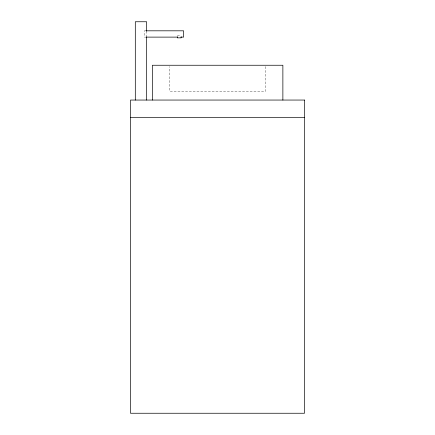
<?xml version="1.0" encoding="UTF-8"?>
<svg xmlns="http://www.w3.org/2000/svg" width="435" height="435" viewBox="0 0 435 435"><rect width="100%" height="100%" fill="white"/><g stroke="black" fill="none" stroke-linecap="round" stroke-linejoin="round"><path stroke-width="0.33" stroke-dasharray="2.17 1.63" d="M145.812 30.814L144.458 30.814L144.458 37.116L145.812 37.116M177.377 35.675L181.145 35.675M265.475 66.588L265.475 91.35L169.775 91.35L169.775 66.588M146.649 31.2L146.649 35.926"/><path stroke-width="0.65" d="M146.486 30.814L183.608 30.814L183.608 37.116L180.911 37.116M146.486 37.116L177.534 37.116M130.5 117.45L304.5 117.45M282.875 100.05L282.875 65.25L152.375 65.25L152.375 100.05M181.145 36.763L181.145 37.85L177.377 37.85L177.377 36.763M146.649 31.2L146.649 21.75L135.307 21.75L135.307 100.05M146.649 36.6L146.649 100.05M304.5 100.05L130.5 100.05L130.5 413.25L304.5 413.25L304.5 100.05"/></g></svg>
